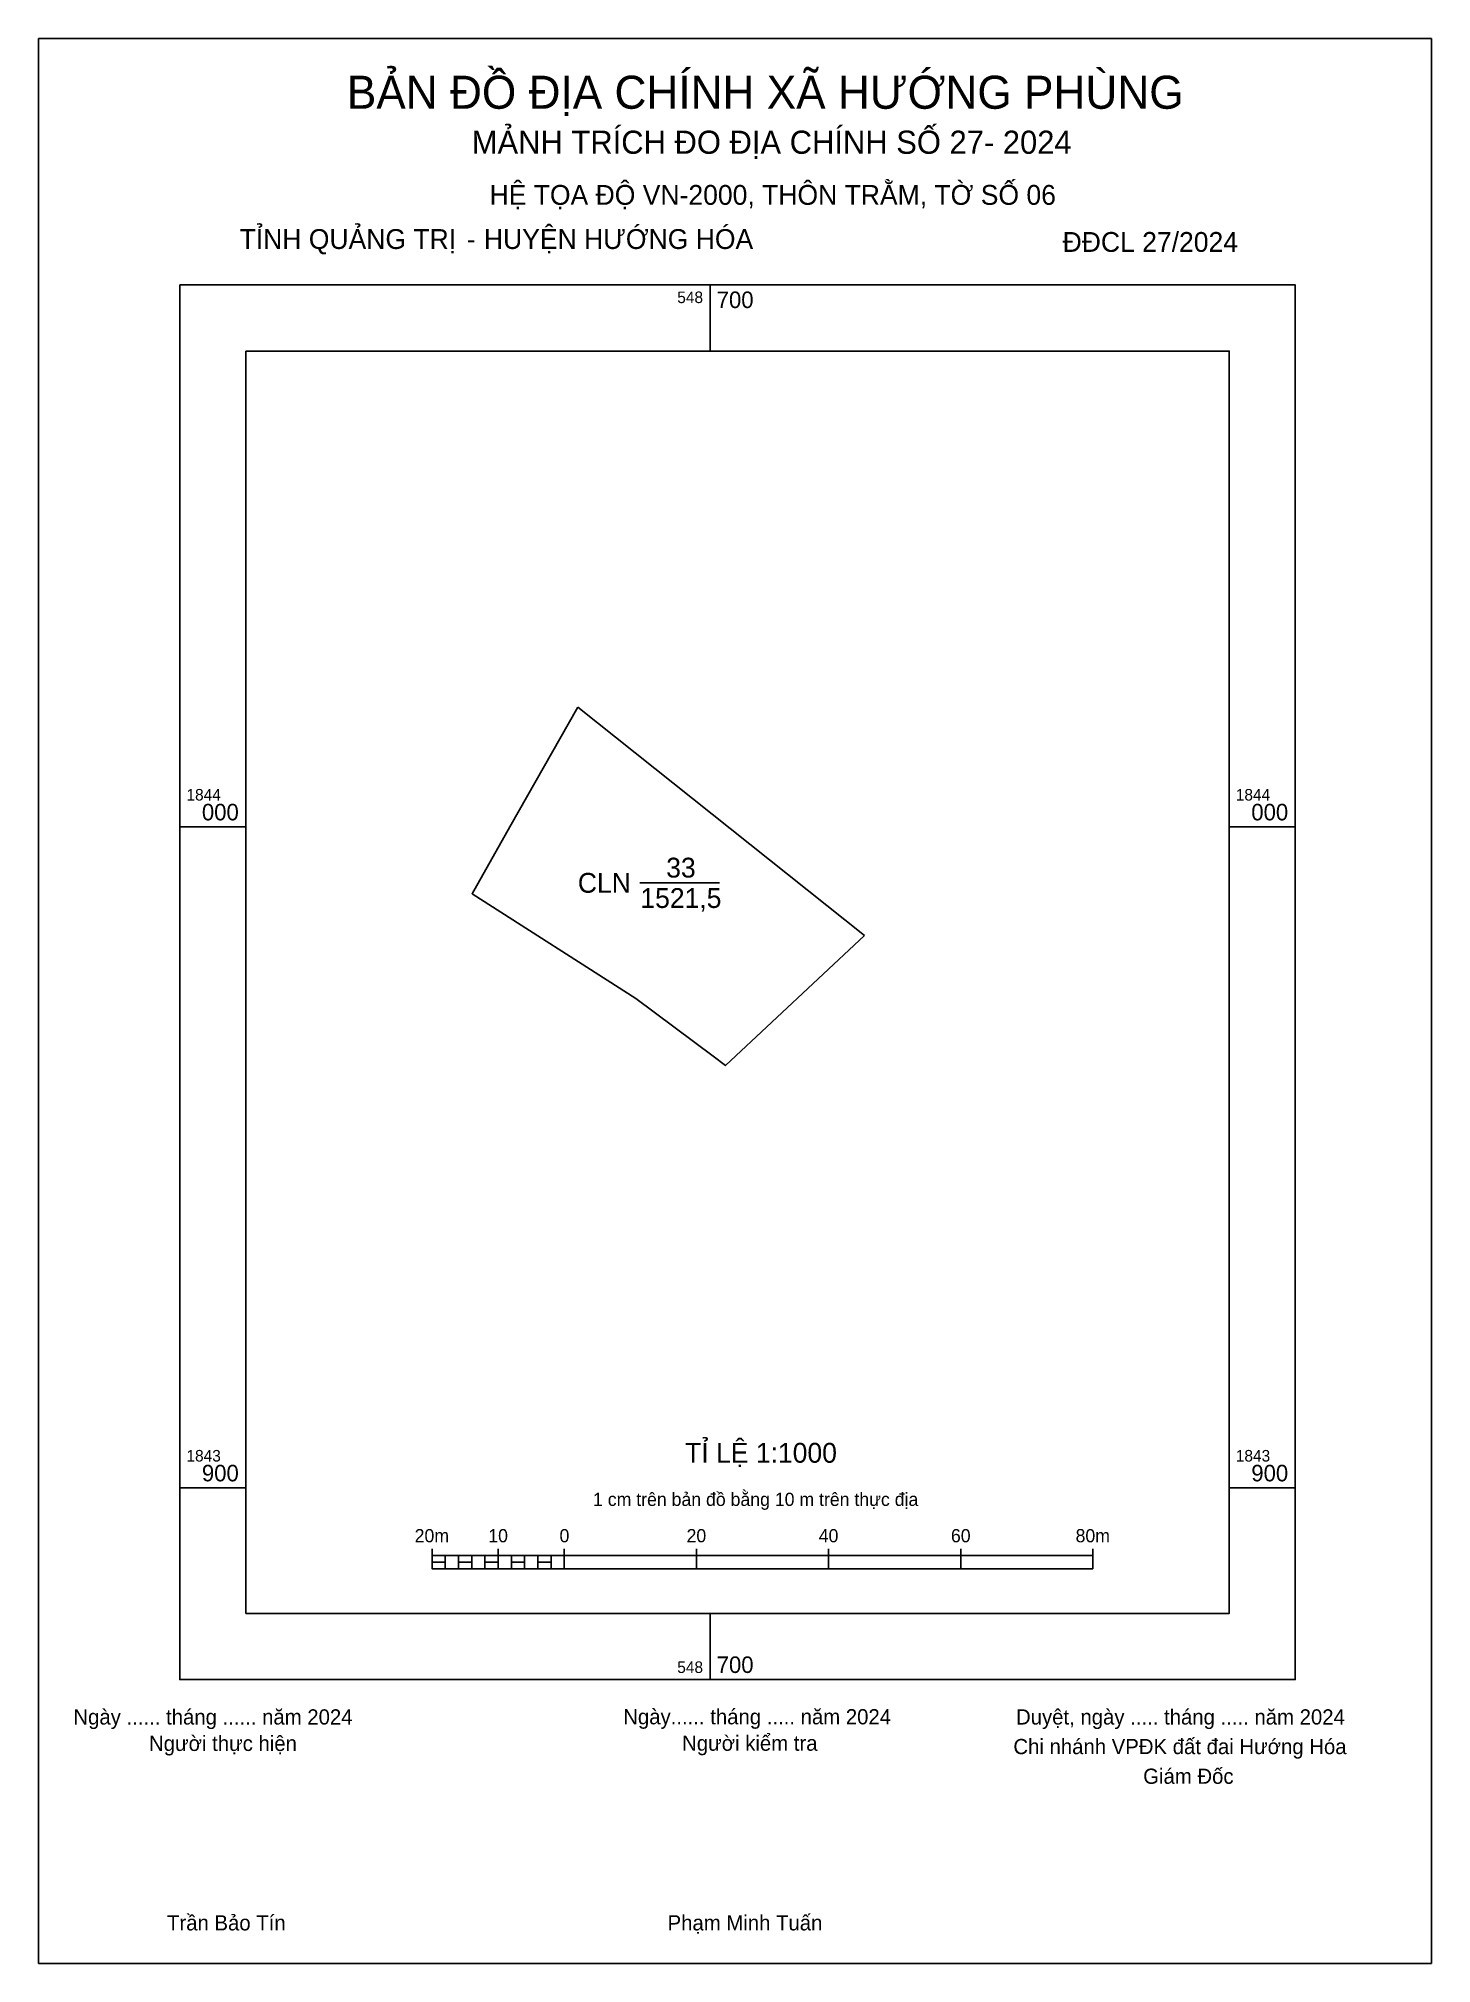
# Model space of a CAD drawing. Extents: x 548598 to 548809, y 1843828 to 1844119.
import ezdxf

# ---------------------------------------------------------------- set-up
doc = ezdxf.new("R2010")
doc.units = 0
for name, color, linetype in [('Level 1', 7, 'Continuous'), ('Level 13', 7, 'Continuous'), ('Level 2', 7, 'Continuous'), ('Level 22', 7, 'Continuous'), ('Level 6', 7, 'Continuous'), ('Level 62', 7, 'Continuous'), ('Level 63', 7, 'Continuous'), ('Level 9', 7, 'Continuous')]:
    doc.layers.add(name, color=color, linetype=linetype)

msp = doc.modelspace()

# ---------------------------------------------------------------- linework, layer by layer
at = {"layer": 'Level 1'}
for p, q in [((548598.39, 1844119.29), (548598.39, 1844119.29)), ((548809.15, 1843828.06), (548809.15, 1843828.06))]:
    msp.add_line(p, q, dxfattribs=at)
at = {"layer": 'Level 2'}
msp.add_lwpolyline([(548598.39, 1844119.29), (548809.15, 1844119.29), (548809.15, 1843828.06), (548598.39, 1843828.06)], close=True, dxfattribs=at)
msp.add_lwpolyline([(548723.37, 1843983.59), (548702.32, 1843963.91), (548700.49, 1843965.32), (548688.77, 1843974.03), (548663.99, 1843989.91), (548669.7, 1844000), (548679.97, 1844018.14)], dxfattribs=at)
at = {"layer": 'Level 22'}
msp.add_line((548723.37, 1843983.59), (548679.97, 1844018.14), dxfattribs=at)
at = {"layer": 'Level 62'}
msp.add_lwpolyline([(548629.77, 1844072.01), (548778.54, 1844072.01), (548778.54, 1843881.01), (548629.77, 1843881.01)], close=True, dxfattribs=at)
at = {"layer": 'Level 63'}
for p, q in [((548598.39, 1844114.29), (548598.39, 1844119.29)), ((548598.39, 1844119.29), (548603.39, 1844119.29)), ((548598.39, 1844114.29), (548598.39, 1844119.29)), ((548598.39, 1844119.29), (548603.39, 1844119.29)), ((548804.15, 1844119.29), (548809.15, 1844119.29)), ((548804.15, 1844119.29), (548809.15, 1844119.29)), ((548809.15, 1844119.29), (548809.15, 1844114.29)), ((548809.15, 1844119.29), (548809.15, 1844114.29)), ((548598.39, 1844114.29), (548598.39, 1844114.29)), ((548598.39, 1844114.29), (548598.39, 1844114.29)), ((548700, 1844082.01), (548700, 1844072.01)), ((548619.77, 1844000), (548629.77, 1844000)), ((548778.54, 1844000), (548788.54, 1844000)), ((548619.77, 1843900), (548629.77, 1843900)), ((548778.54, 1843900), (548788.54, 1843900)), ((548657.93, 1843890.78), (548657.93, 1843887.78)), ((548657.93, 1843889.78), (548757.93, 1843889.78)), ((548659.93, 1843889.78), (548659.93, 1843887.78)), ((548661.93, 1843889.78), (548661.93, 1843887.78)), ((548663.93, 1843889.78), (548663.93, 1843887.78)), ((548665.93, 1843889.78), (548665.93, 1843887.78)), ((548667.93, 1843890.78), (548667.93, 1843887.78)), ((548667.93, 1843889.78), (548667.93, 1843887.78)), ((548669.93, 1843889.78), (548669.93, 1843887.78)), ((548671.93, 1843889.78), (548671.93, 1843887.78)), ((548673.93, 1843889.78), (548673.93, 1843887.78)), ((548675.93, 1843889.78), (548675.93, 1843887.78)), ((548677.93, 1843890.78), (548677.93, 1843887.78)), ((548677.93, 1843889.78), (548677.93, 1843887.78)), ((548697.93, 1843890.78), (548697.93, 1843887.78)), ((548717.93, 1843890.78), (548717.93, 1843887.78)), ((548737.93, 1843890.78), (548737.93, 1843887.78)), ((548757.93, 1843890.78), (548757.93, 1843887.78)), ((548657.93, 1843887.78), (548757.93, 1843887.78)), ((548700, 1843881.01), (548700, 1843871.01)), ((548598.39, 1843828.06), (548598.39, 1843833.06)), ((548598.39, 1843828.06), (548598.39, 1843833.06)), ((548809.15, 1843833.06), (548809.15, 1843828.06)), ((548809.15, 1843833.06), (548809.15, 1843828.06)), ((548603.39, 1843828.06), (548598.39, 1843828.06)), ((548603.39, 1843828.06), (548598.39, 1843828.06)), ((548809.15, 1843828.06), (548804.15, 1843828.06)), ((548809.15, 1843828.06), (548804.15, 1843828.06))]:
    msp.add_line(p, q, dxfattribs=at)
for points in [[(548619.77, 1844082.01), (548619.77, 1843871.01), (548788.54, 1843871.01), (548788.54, 1844082.01)], [(548657.93, 1843888.78), (548659.93, 1843888.78), (548659.93, 1843887.78), (548657.93, 1843887.78)], [(548657.93, 1843888.78), (548659.93, 1843888.78), (548659.93, 1843887.78), (548657.93, 1843887.78)], [(548661.93, 1843888.78), (548663.93, 1843888.78), (548663.93, 1843887.78), (548661.93, 1843887.78)], [(548665.93, 1843888.78), (548667.93, 1843888.78), (548667.93, 1843887.78), (548665.93, 1843887.78)], [(548669.93, 1843888.78), (548671.93, 1843888.78), (548671.93, 1843887.78), (548669.93, 1843887.78)], [(548673.93, 1843888.78), (548675.93, 1843888.78), (548675.93, 1843887.78), (548673.93, 1843887.78)]]:
    msp.add_lwpolyline(points, close=True, dxfattribs=at)
at = {"layer": 'Level 9'}
msp.add_line((548689.38, 1843991.55), (548701.41, 1843991.55), dxfattribs=at)

# ---------------------------------------------------------------- texts
at = {"layer": 'Level 13'}
for s, p in [('33', (548693.36, 1843992.35)), ('CLN', (548679.99, 1843990.05)), ('1521,5', (548689.45, 1843987.75))]:
    msp.add_text(s, height=3, dxfattribs=at).set_placement(p)
at = {"layer": 'Level 6'}
for s, p in [('HỆ TỌA ÐỘ VN-2000, THÔN TRẰM, TỜ SỐ 06', (548666.63, 1844094.13)), ('TỈ LỆ 1:1000', (548696.22, 1843903.82))]:
    msp.add_text(s, height=3, dxfattribs=at).set_placement(p)
at = {"layer": 'Level 63'}
for s, height, p in [('BẢN ĐỒ ĐỊA CHÍNH XÃ HƯỚNG PHÙNG', 5, (548645.04, 1844108.66)), ('MẢNH TRÍCH ĐO ĐỊA CHÍNH SỐ 27- 2024', 3.5, (548663.94, 1844101.85)), ('TỈNH QUẢNG TRỊ', 3, (548628.81, 1844087.45)), (' HUYỆN HƯỚNG HÓA', 3, (548664.66, 1844087.45)), ('-', 3, (548663.18, 1844087.45)), ('ĐĐCL 27/2024', 3, (548753.34, 1844087.01)), ('548', 1.75, (548695.03, 1844079.26)), ('700', 2.5, (548701, 1844078.51)), ('1844', 1.75, (548620.77, 1844004)), ('000', 2.5, (548623.11, 1844001)), ('1844', 1.75, (548779.54, 1844004)), ('000', 2.5, (548781.89, 1844001)), ('D', 0.01, (548669.7, 1844000)), ('D', 0.01, (548669.7, 1844000)), ('D', 0.01, (548669.7, 1844000)), ('D', 0.01, (548669.7, 1844000)), ('D', 0.01, (548701.68, 1843964.44)), ('D', 0.01, (548701.68, 1843964.44)), ('D', 0.01, (548701.68, 1843964.44)), ('D', 0.01, (548701.68, 1843964.44)), ('D', 0.01, (548701.68, 1843964.44)), ('D', 0.01, (548701.68, 1843964.44)), ('D', 0.01, (548701.68, 1843964.44)), ('1843', 1.75, (548620.77, 1843904)), ('1843', 1.75, (548779.54, 1843904)), ('900', 2.5, (548623.11, 1843901)), ('900', 2.5, (548781.89, 1843901)), ('1 cm trên bản đồ bằng 10 m trên thực địa', 2, (548682.29, 1843897.28)), ('20m', 2, (548655.3, 1843891.78)), ('10', 2, (548666.44, 1843891.78)), ('0', 2, (548677.22, 1843891.78)), ('20', 2, (548696.44, 1843891.78)), ('40', 2, (548716.44, 1843891.78)), ('60', 2, (548736.44, 1843891.78)), ('80m', 2, (548755.3, 1843891.78)), ('548', 1.75, (548695.03, 1843872.01)), ('700', 2.5, (548701, 1843872.01)), ('Ngày ...... tháng ...... năm 2024', 2.3, (548603.67, 1843864.21)), ('Ngày...... tháng ..... năm 2024', 2.3, (548686.86, 1843864.24)), ('Duyệt, ngày ..... tháng ..... năm 2024', 2.3, (548746.29, 1843864.21)), ('Người thực hiện', 2.3, (548615.11, 1843860.21)), ('Người kiểm tra', 2.3, (548695.77, 1843860.24)), ('Chi nhánh VPĐK đất đai Hướng Hóa', 2.3, (548745.89, 1843859.73)), ('Giám Đốc', 2.3, (548765.53, 1843855.24)), ('Trần Bảo Tín', 2.3, (548617.83, 1843833.06)), ('Phạm Minh Tuấn', 2.3, (548693.57, 1843833.06))]:
    msp.add_text(s, height=height, dxfattribs=at).set_placement(p)

doc.saveas('drawing.dxf')
